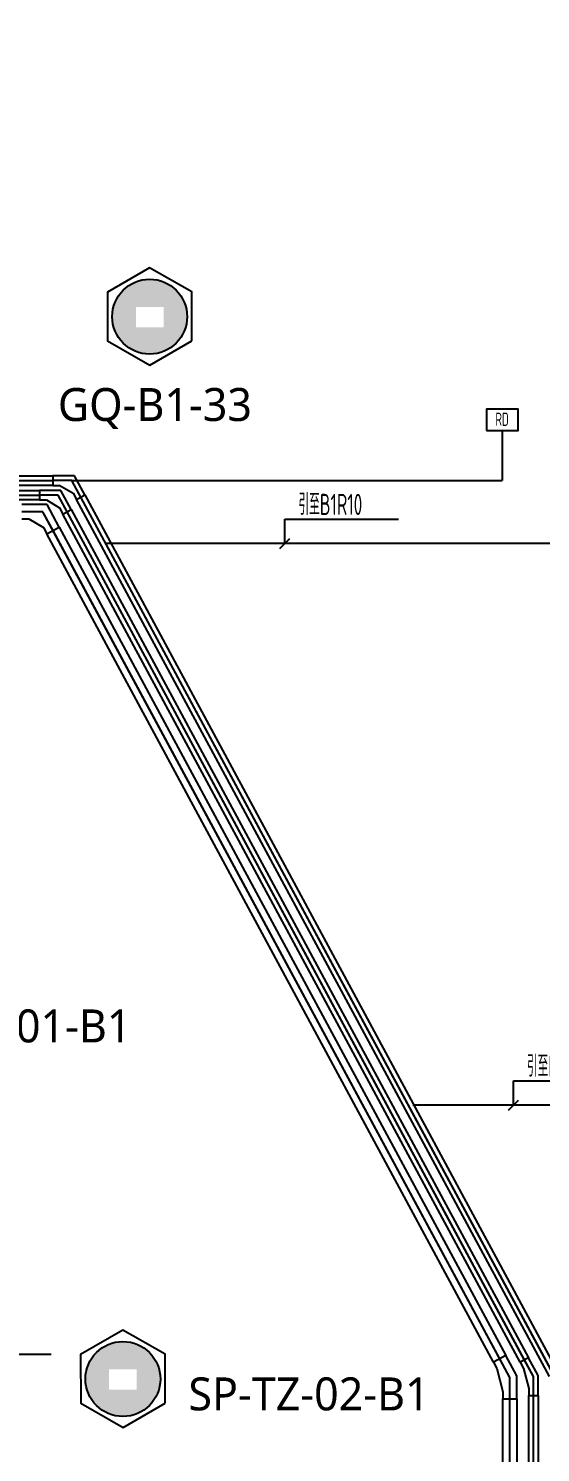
# Model space of a CAD drawing. Extents: x 0 to 3879896, y -114000 to 391286.
# Drawn here: x 2107427 to 2118295, y 289905 to 320135 of the extents above; entities that cross this region are included whole.
import ezdxf

# ---------------------------------------------------------------- set-up
doc = ezdxf.new("R2010")
doc.units = 0
doc.header["$LTSCALE"] = 1000
doc.header["$MEASUREMENT"] = 0
for name, color, linetype in [('AP', 7, 'CONTINUOUS'), ('CABLETRAY_DOTE', 5, 'CONTINUOUS'), ('CABLETRAY_WEAK', 6, 'CONTINUOUS'), ('T-BSA TEXT', 7, '485_LINE'), ('T-I-CHANNELS', 2, 'CONTINUOUS'), ('T-METER DATA', 150, 'C_LINE'), ('T-R-INTEGRATE', 1, 'CONTINUOUS'), ('T-SYSTEM BLOCK', 4, 'CONTINUOUS'), ('T-TEXT', 7, 'CONTINUOUS'), ('T-铁塔', 3, 'CONTINUOUS'), ('WALL', 2, 'CONTINUOUS'), ('WIRE-通讯', 4, 'CONTINUOUS')]:
    doc.layers.add(name, color=color, linetype=linetype)
doc.styles.add('GBSTYLE', font='gbxwxt.shx', dxfattribs={"width": 0.6, "bigfont": 'gbhzfs.shx'})
doc.styles.get("Standard").update_dxf_attribs({"font": 'GBENOR', "bigfont": 'GBCBIG'})
doc.linetypes.add('485_LINE', pattern='A,25.7,-3.58,["485",Standard,S=2.54,R=0,X=-3.2,Y=-1.27],-3.85', length=33.13)
doc.linetypes.add('C_LINE', pattern='A,25.7,-2.08,["C",Standard,S=2.54,R=0,X=-0.54,Y=-1.27],-2.35', length=30.13)

# ---------------------------------------------------------------- blocks, each defined once
blk = doc.blocks.new('A$C78FD1D7B')
at = {"layer": 'T-SYSTEM BLOCK'}
blk.add_lwpolyline([(-300, 0), (300, 0), (300, 400), (-300, 400)], close=True, dxfattribs=at)
at = {"layer": 'T-TEXT', "style": 'GBSTYLE', "width": 0.7}
blk.add_text('RD', height=250, dxfattribs=at).set_placement((-129, 88))

msp = doc.modelspace()

# ---------------------------------------------------------------- hatches: boundary and pattern name
at = {"layer": 'WALL', "linetype": 'ByBlock'}
h = msp.add_hatch(dxfattribs=at)
h.set_pattern_fill('ESCHER', color=3)
h.set_pattern_definition([(60, (-767247.8, -2087748.995), (-30.47999999, -7e-09), [27.94, -2.54]), (180, (-767247.8, -2087748.995), (15.24, -26.3964543), [27.94, -2.54]), (300, (-767247.8, -2087748.995), (30.47999999, -7e-09), [27.94, -2.54]), (60, (-767245.26, -2087748.995), (-30.47999999, -7e-09), [5.08, -25.4]), (300, (-767245.26, -2087748.995), (30.47999999, -7e-09), [5.08, -25.4]), (60, (-767249.07, -2087746.795), (-30.47999999, -7e-09), [5.08, -25.4]), (180, (-767249.07, -2087746.795), (15.24, -26.3964543), [5.08, -25.4]), (300, (-767249.07, -2087751.194), (30.47999999, -7e-09), [5.08, -25.4]), (180, (-767249.07, -2087751.194), (15.24, -26.3964543), [5.08, -25.4]), (60, (-767257.96, -2087748.995), (-30.47999999, -7e-09), [5.08, -25.4]), (300, (-767257.96, -2087748.995), (30.47999999, -7e-09), [5.08, -25.4]), (60, (-767242.72, -2087757.793), (-30.47999999, -7e-09), [5.08, -25.4]), (180, (-767242.72, -2087757.793), (15.24, -26.3964543), [5.08, -25.4]), (300, (-767242.72, -2087740.196), (30.47999999, -7e-09), [5.08, -25.4]), (180, (-767242.72, -2087740.196), (15.24, -26.3964543), [5.08, -25.4]), (0, (-767242.72, -2087744.595), (-15.24, 26.3964543), [17.78, -12.7]), (0, (-767242.72, -2087753.394), (-15.24, 26.3964543), [17.78, -12.7]), (120, (-767246.53, -2087742.395), (-30.47999999, 7e-09), [17.78, -12.7]), (120, (-767254.15, -2087746.795), (-30.47999999, 7e-09), [17.78, -12.7]), (240, (-767254.15, -2087751.194), (15.23999999, -26.3964543), [17.78, -12.7]), (240, (-767246.53, -2087755.594), (15.23999999, -26.3964543), [17.78, -12.7])])
h.paths.add_polyline_path([(2109204, 314017.1, 1), (2110795.9, 314017.1, 1)])
h.paths.add_polyline_path([(2110294.3, 314222.1), (2110294.3, 313787.6), (2109706.3, 313787.6), (2109706.3, 314222.1)], flags=16)
h = msp.add_hatch(dxfattribs=at)
h.set_pattern_fill('ESCHER', color=1)
h.set_pattern_definition([(60, (-767816.534, -2110300.694), (-30.47999999, -7e-09), [27.94, -2.54]), (180, (-767816.534, -2110300.694), (15.24, -26.3964543), [27.94, -2.54]), (300, (-767816.534, -2110300.694), (30.47999999, -7e-09), [27.94, -2.54]), (60, (-767813.994, -2110300.694), (-30.47999999, -7e-09), [5.08, -25.4]), (300, (-767813.994, -2110300.694), (30.47999999, -7e-09), [5.08, -25.4]), (60, (-767817.804, -2110298.494), (-30.47999999, -7e-09), [5.08, -25.4]), (180, (-767817.804, -2110298.494), (15.24, -26.3964543), [5.08, -25.4]), (300, (-767817.804, -2110302.894), (30.47999999, -7e-09), [5.08, -25.4]), (180, (-767817.804, -2110302.894), (15.24, -26.3964543), [5.08, -25.4]), (60, (-767826.694, -2110300.694), (-30.47999999, -7e-09), [5.08, -25.4]), (300, (-767826.694, -2110300.694), (30.47999999, -7e-09), [5.08, -25.4]), (60, (-767811.454, -2110309.493), (-30.47999999, -7e-09), [5.08, -25.4]), (180, (-767811.454, -2110309.493), (15.24, -26.3964543), [5.08, -25.4]), (300, (-767811.454, -2110291.895), (30.47999999, -7e-09), [5.08, -25.4]), (180, (-767811.454, -2110291.895), (15.24, -26.3964543), [5.08, -25.4]), (0, (-767811.454, -2110296.295), (-15.24, 26.3964543), [17.78, -12.7]), (0, (-767811.454, -2110305.094), (-15.24, 26.3964543), [17.78, -12.7]), (120, (-767815.264, -2110294.095), (-30.47999999, 7e-09), [17.78, -12.7]), (120, (-767822.884, -2110298.494), (-30.47999999, 7e-09), [17.78, -12.7]), (240, (-767822.884, -2110302.894), (15.23999999, -26.3964543), [17.78, -12.7]), (240, (-767815.264, -2110307.293), (15.23999999, -26.3964543), [17.78, -12.7])])
h.paths.add_polyline_path([(2108635.2, 291465.4, 1), (2110227.2, 291465.4, 1)])
h.paths.add_polyline_path([(2109725.6, 291670.4), (2109725.6, 291235.9), (2109137.6, 291235.9), (2109137.6, 291670.4)], flags=16)

# ---------------------------------------------------------------- linework, layer by layer
at = {"layer": 'CABLETRAY_DOTE'}
for p, q in [((2098071.4, 310536.8, 0), (2107945.2, 310536.8, 0)), ((2108345.2, 310536.8, 0), (2107945.2, 310536.8, 0)), ((2108535, 310184.7, 0), (2108345.2, 310536.8, 0)), ((2118572.3, 291563.9, 0), (2108535, 310184.7, 0))]:
    msp.add_line(p, q, dxfattribs=at)
at = {"layer": 'CABLETRAY_DOTE', "linetype": 'ByBlock'}
for p, q in [((2098471.4, 310227.2, 0), (2107657.7, 310227.2, 0)), ((2108057.7, 310227.2, 0), (2107657.7, 310227.2, 0)), ((2108247.5, 309875.1, 0), (2108057.7, 310227.2, 0)), ((2107735.2, 309877.2, 0), (2107285.2, 309877.2, 0)), ((2107948.7, 309481.1, 0), (2107735.2, 309877.2, 0)), ((2117954.2, 291867.5, 0), (2108247.5, 309875.1, 0)), ((2117430, 291891.7, 0), (2107948.7, 309481.1, 0)), ((2117643.5, 291495.6, 0), (2117430, 291891.7, 0)), ((2118144, 291515.4, 0), (2117954.2, 291867.5, 0)), ((2117643.5, 291045.6, 0), (2117643.5, 291495.6, 0)), ((2118144, 291115.4, 0), (2118144, 291515.4, 0)), ((2117643.5, 269070.4, 0), (2117643.5, 291045.6, 0)), ((2118144, 269470.4, 0), (2118144, 291115.4, 0))]:
    msp.add_line(p, q, dxfattribs=at)
at = {"layer": 'CABLETRAY_WEAK', "linetype": 'ByBlock'}
for p, q in [((2098471.4, 310327.2, 0), (2107657.7, 310327.2, 0)), ((2107657.7, 310327.2, 0), (2107657.7, 310127.2, 0)), ((2108117.4, 310327.2, 0), (2107657.7, 310327.2, 0)), ((2107657.7, 310327.2, 0), (2107657.7, 310127.2, 0)), ((2108335.5, 309922.6, 0), (2108117.4, 310327.2, 0)), ((2107657.7, 310127.2, 0), (2098471.4, 310127.2, 0)), ((2107657.7, 310127.2, 0), (2107807.7, 310127.2, 0)), ((2107807.7, 310127.2, 0), (2108088.3, 309959.7, 0)), ((2108088.3, 309959.7, 0), (2108159.5, 309827.7, 0)), ((2108159.5, 309827.7, 0), (2108335.5, 309922.6, 0)), ((2108159.5, 309827.7, 0), (2108335.5, 309922.6, 0)), ((2108335.5, 309922.6, 0), (2118042.3, 291914.9, 0)), ((2117866.2, 291820, 0), (2108159.5, 309827.7, 0)), ((2118042.3, 291914.9, 0), (2117866.2, 291820, 0)), ((2118042.3, 291914.9, 0), (2117866.2, 291820, 0)), ((2117866.2, 291820, 0), (2117937.4, 291688, 0)), ((2118244, 291540.6, 0), (2118042.3, 291914.9, 0)), ((2117937.4, 291688, 0), (2118044, 291265.4, 0)), ((2118244, 291115.4, 0), (2118244, 291540.6, 0)), ((2118044, 291265.4, 0), (2118044, 291115.4, 0)), ((2118044, 291115.4, 0), (2118244, 291115.4, 0)), ((2118044, 269470.4, 0), (2118044, 291115.4, 0)), ((2118044, 291115.4, 0), (2118244, 291115.4, 0)), ((2118244, 291115.4, 0), (2118244, 269470.4, 0))]:
    msp.add_line(p, q, dxfattribs=at)
at = {"layer": 'T-BSA TEXT', "linetype": 'ByBlock'}
for p, q in [((2112867.4, 309718.8, 0), (2115281.4, 309718.8, 0)), ((2112867.4, 309200.5, 0), (2112867.4, 309718.8, 0)), ((2112761.3, 309094.4, 0), (2112973.4, 309306.5, 0)), ((2117718.5, 297795.2), (2120132.5, 297795.2)), ((2117718.5, 297276.9), (2117718.5, 297795.2)), ((2117612.4, 297170.8), (2117824.5, 297383)), ((2102902.7, 291991.6, 0), (2107910.1, 291991.6, 0))]:
    msp.add_line(p, q, dxfattribs=at)
at = {"layer": 'T-I-CHANNELS'}
for p, q in [((2098071.4, 310636.8, 0), (2107945.2, 310636.8, 0)), ((2107945.2, 310636.8, 0), (2107945.2, 310436.8, 0)), ((2108404.9, 310636.8, 0), (2107945.2, 310636.8, 0)), ((2107945.2, 310636.8, 0), (2107945.2, 310436.8, 0)), ((2108623.1, 310232.2, 0), (2108404.9, 310636.8, 0)), ((2107945.2, 310436.8, 0), (2098071.4, 310436.8, 0)), ((2107945.2, 310436.8, 0), (2108095.2, 310436.8, 0)), ((2108095.2, 310436.8, 0), (2108375.8, 310269.3, 0)), ((2108375.8, 310269.3, 0), (2108447, 310137.3, 0)), ((2108447, 310137.3, 0), (2108623.1, 310232.2, 0)), ((2108447, 310137.3, 0), (2108623.1, 310232.2, 0)), ((2108623.1, 310232.2, 0), (2118660.3, 291611.4, 0)), ((2118484.3, 291516.5, 0), (2108447, 310137.3, 0))]:
    msp.add_line(p, q, dxfattribs=at)
at = {"layer": 'T-METER DATA', "color": 1, "linetype": 'ByBlock'}
msp.add_circle((2096786.1, 294399.5), 50000, dxfattribs=at)
at = {"layer": 'T-R-INTEGRATE', "linetype": 'ByBlock'}
for p, q in [((2117483, 311600.5, 0), (2117483, 310536.8, 0)), ((2108345.2, 310536.8), (2117483, 310536.8)), ((2119240.4, 309200.5, 0), (2109069, 309200.5, 0)), ((2123754, 297276.9), (2115588.3, 297276.9))]:
    msp.add_line(p, q, dxfattribs=at)
at = {"layer": 'T-铁塔', "linetype": 'ByBlock'}
for p, q in [((2118762.1, 291211.8, 0), (2108345.2, 310536.8, 0)), ((2118144, 291515.4, 0), (2108057.7, 310227.2, 0)), ((2107824.7, 310027.2, 0), (2107285.2, 310027.2, 0)), ((2117643.5, 291495.6, 0), (2107735.2, 309877.2, 0)), ((2108080.7, 309552.3, 0), (2107824.7, 310027.2, 0)), ((2107285.2, 309727.2, 0), (2107435.2, 309727.2, 0)), ((2107435.2, 309727.2, 0), (2107745.5, 309542, 0)), ((2107745.5, 309542, 0), (2107816.6, 309409.9, 0)), ((2107816.6, 309409.9, 0), (2108080.7, 309552.3, 0)), ((2107816.6, 309409.9, 0), (2108080.7, 309552.3, 0)), ((2117297.9, 291820.6, 0), (2107816.6, 309409.9, 0)), ((2108080.7, 309552.3, 0), (2117562, 291962.9, 0)), ((2117562, 291962.9, 0), (2117297.9, 291820.6, 0)), ((2117562, 291962.9, 0), (2117297.9, 291820.6, 0)), ((2117297.9, 291820.6, 0), (2117369.1, 291688.5, 0)), ((2117793.5, 291533.5, 0), (2117562, 291962.9, 0)), ((2117369.1, 291688.5, 0), (2117493.5, 291195.6, 0)), ((2117793.5, 291045.6, 0), (2117793.5, 291533.5, 0)), ((2117493.5, 291195.6, 0), (2117493.5, 291045.6, 0)), ((2117493.5, 291045.6, 0), (2117793.5, 291045.6, 0)), ((2117493.5, 269070.4, 0), (2117493.5, 291045.6, 0)), ((2117493.5, 291045.6, 0), (2117793.5, 291045.6, 0)), ((2117793.5, 291045.6, 0), (2117793.5, 269070.4, 0))]:
    msp.add_line(p, q, dxfattribs=at)
at = {"layer": 'WALL', "color": 3, "linetype": 'ByBlock'}
msp.add_lwpolyline([(2110897.9, 313506.3), (2110895.2, 314541.9), (2109997.1, 315057.4), (2109101.5, 314537.3), (2109104.1, 313501.7), (2110002.3, 312986.2)], close=True, dxfattribs=at)
at = {"layer": 'WALL', "color": 1, "linetype": 'ByBlock'}
msp.add_lwpolyline([(2110329.1, 290954.6), (2110326.5, 291990.2), (2109428.3, 292505.7), (2108532.8, 291985.6), (2108535.4, 290950), (2109433.6, 290434.5)], close=True, dxfattribs=at)
at = {"layer": 'WALL', "color": 3, "linetype": 'ByBlock'}
msp.add_circle((2109999.9, 314017.1), 796, dxfattribs=at)
at = {"layer": 'WALL', "color": 1, "linetype": 'ByBlock'}
msp.add_circle((2109431.2, 291465.4), 796, dxfattribs=at)

# ---------------------------------------------------------------- block references
at = {"layer": 'WIRE-通讯', "xscale": 1.125, "yscale": 1.125, "zscale": 1.125}
msp.add_blockref('A$C78FD1D7B', (2117483, 311600.5, 0), dxfattribs=at)

# ---------------------------------------------------------------- texts
at = {"layer": 'AP', "color": 3, "insert": (2108050.5, 312502.8), "char_height": 700, "attachment_point": 1}
msp.add_mtext_dynamic_manual_height_columns('{\\fMicrosoft YaHei|b0|i0|c134|p34;GQ-B1-33}', width=4166.283, gutter_width=12.5, heights=[0], dxfattribs=at)
at = {"layer": 'AP', "color": 1, "char_height": 700, "attachment_point": 1}
for s, insert in [('{\\fMicrosoft YaHei|b0|i0|c134|p34;SP-TZ-01-B1}', (2104494, 299311.3)), ('{\\fMicrosoft YaHei|b0|i0|c134|p34;SP-TZ-02-B1}', (2110822.3, 291499.5))]:
    msp.add_mtext_dynamic_manual_height_columns(s, width=3709.59, gutter_width=12.5, heights=[0], dxfattribs=dict(at, insert=insert))
at = {"layer": 'T-BSA TEXT', "linetype": 'ByBlock', "style": 'GBSTYLE', "width": 0.7}
for p in [(2113156.4, 309806.7, 0), (2118007.5, 297883.2, 0)]:
    msp.add_text('引至B1R10', height=450, dxfattribs=at).set_placement(p)

doc.saveas('drawing.dxf')
